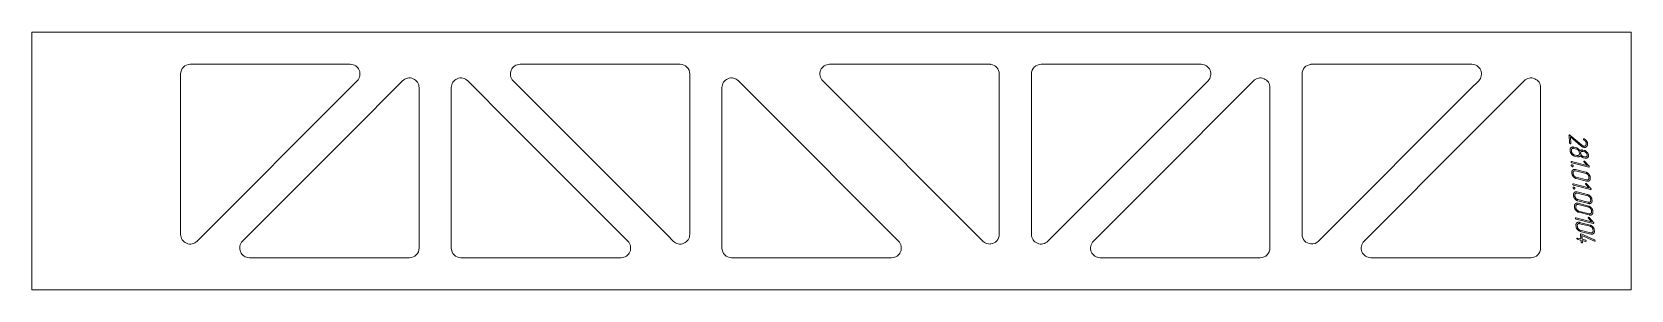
# Model space of a CAD drawing. Header units: millimetres. Extents: x 0 to 2485, y 0 to 400.
import ezdxf

# ---------------------------------------------------------------- set-up
doc = ezdxf.new("R2010")
doc.units = ezdxf.units.MM
doc.linetypes.add('K5LT32770', pattern=[0])
doc.layers.add('Engraving', color=7, linetype='Continuous')

msp = doc.modelspace()

# ---------------------------------------------------------------- linework, layer by layer
at = {"color": 143, "linetype": 'K5LT32770', "lineweight": 15, "true_color": 0x33acca}
for p, q in [((0, 0), (0, 400)), ((0, 400), (245.7, 400)), ((245.7, 400), (494.6, 400)), ((494.6, 400), (743.4, 400)), ((494.6, 400), (494.6, 400)), ((743.4, 400), (743.5, 400)), ((743.5, 400), (992.2, 400)), ((992.2, 400), (992.4, 400)), ((992.4, 400), (1241, 400)), ((1241, 400), (1241.3, 400)), ((1241.3, 400), (1489.9, 400)), ((1489.9, 400), (1490.1, 400)), ((1490.1, 400), (1738.8, 400)), ((1738.8, 400), (1739, 400)), ((1739, 400), (1987.7, 400)), ((1987.7, 400), (2236.6, 400)), ((1987.7, 400), (1987.7, 400)), ((2236.6, 400), (2485.4, 400)), ((2236.6, 400), (2236.6, 400)), ((2485.4, 400), (2485.4, 0)), ((245.7, 350), (494.6, 350)), ((494.6, 350), (494.6, 350)), ((494.6, 350), (494.8, 350)), ((758.6, 350), (992.2, 350)), ((992.2, 350), (992.4, 350)), ((992.4, 350), (1007.4, 350)), ((1239.7, 350), (1241, 350)), ((1241, 350), (1241.3, 350)), ((1241.3, 350), (1488.5, 350)), ((1568.5, 350), (1738.8, 350)), ((1738.8, 350), (1739, 350)), ((1739, 350), (1817.3, 350)), ((1989.2, 350), (2236.6, 350)), ((2236.6, 350), (2238, 350)), ((2236.6, 350), (2236.6, 350)), ((231, 86.2), (231, 335)), ((494.6, 242.9), (576.1, 324.4)), ((505.4, 324.4), (494.6, 313.6)), ((677.3, 324.4), (743.4, 258.4)), ((992.2, 80.3), (748, 324.4)), ((1022.4, 335), (1022.4, 86.2)), ((1098, 324.4), (1241, 181.4)), ((1241, 312.5), (1229.1, 324.4)), ((1503.5, 335), (1503.5, 86.2)), ((1553.5, 86.2), (1553.5, 335)), ((1739, 164.8), (1898.6, 324.4)), ((1827.9, 324.4), (1739, 235.5)), ((1974.2, 86.2), (1974.2, 335)), ((2236.6, 241.6), (2319.3, 324.4)), ((2248.6, 324.4), (2236.6, 312.4)), ((494.6, 313.6), (256.6, 75.6)), ((494.6, 313.6), (494.6, 313.6)), ((601.7, 313.8), (601.7, 65)), ((651.7, 65), (651.7, 313.8)), ((1072.4, 65), (1072.4, 313.8)), ((1241.3, 312.2), (1241, 312.5)), ((1477.9, 75.6), (1241.3, 312.2)), ((1924.2, 313.8), (1924.2, 65)), ((2236.6, 312.4), (1999.8, 75.6)), ((2236.6, 312.4), (2236.6, 312.4)), ((2344.9, 313.8), (2344.9, 65)), ((743.4, 258.4), (743.5, 258.2)), ((743.5, 258.2), (926.1, 75.6)), ((327.3, 75.6), (494.6, 242.9)), ((494.6, 242.9), (494.6, 242.9)), ((1738.8, 235.3), (1579.1, 75.6)), ((1739, 235.5), (1738.8, 235.3)), ((2070.5, 75.6), (2236.6, 241.6)), ((2236.6, 241.6), (2236.6, 241.6)), ((1241, 181.4), (1241.3, 181.2)), ((1241.3, 181.2), (1346.8, 75.6)), ((1649.8, 75.6), (1738.8, 164.6)), ((1738.8, 164.6), (1739, 164.8)), ((992.4, 80), (992.2, 80.3)), ((996.8, 75.6), (992.4, 80)), ((494.6, 50), (337.9, 50)), ((494.6, 50), (494.6, 50)), ((586.7, 50), (494.6, 50)), ((743.4, 50), (666.7, 50)), ((743.5, 50), (743.4, 50)), ((915.5, 50), (743.5, 50)), ((1241, 50), (1087.4, 50)), ((1241.3, 50), (1241, 50)), ((1336.2, 50), (1241.3, 50)), ((1738.8, 50), (1660.4, 50)), ((1739, 50), (1738.8, 50)), ((1909.2, 50), (1739, 50)), ((2236.6, 50), (2081.1, 50)), ((2236.6, 50), (2236.6, 50)), ((2329.9, 50), (2236.6, 50)), ((245.7, 0), (0, 0)), ((494.6, 0), (245.7, 0)), ((743.4, 0), (494.6, 0)), ((494.6, 0), (494.6, 0)), ((743.5, 0), (743.4, 0)), ((992.2, 0), (743.5, 0)), ((992.4, 0), (992.2, 0)), ((1241, 0), (992.4, 0)), ((1241.3, 0), (1241, 0)), ((1489.9, 0), (1241.3, 0)), ((1490.1, 0), (1489.9, 0)), ((1738.8, 0), (1490.1, 0)), ((1739, 0), (1738.8, 0)), ((1987.7, 0), (1739, 0)), ((1987.7, 0), (1987.7, 0)), ((2236.6, 0), (1987.7, 0)), ((2236.6, 0), (2236.6, 0)), ((2485.4, 0), (2236.6, 0))]:
    msp.add_line(p, q, dxfattribs=at)
for centre, start, end in [((246, 335), 90.993, 180), ((494.8, 335), 315, 90), ((758.6, 335), 90, 225), ((1007.4, 335), 0, 90), ((1239.7, 335), 90, 225), ((1488.5, 335), 84.6098, 90), ((1488.5, 335), 83.736, 84.6098), ((1488.5, 335), 0, 83.736), ((1568.5, 335), 90, 180), ((1817.3, 335), 315, 90), ((1989.2, 335), 95.6849, 180), ((1989.2, 335), 90, 95.5935), ((1989.2, 335), 95.5935, 95.6849), ((2238, 335), 315, 90), ((586.7, 313.8), 0, 135), ((666.7, 313.8), 45, 180), ((1087.4, 313.8), 45, 180), ((1909.2, 313.8), 0, 135), ((2329.9, 313.8), 0, 135), ((246, 86.2), 180, 315), ((337.9, 65), 135, 270), ((915.5, 65), 270, 45), ((1007.4, 86.2), 225, 0), ((1336.2, 65), 270, 45), ((1488.5, 86.2), 225, 275.3902), ((1488.5, 86.2), 276.264, 0), ((1568.5, 86.2), 180, 315), ((1660.4, 65), 135, 270), ((1989.2, 86.2), 180, 264.3151), ((1989.2, 86.2), 264.4065, 315), ((2081.1, 65), 135, 270), ((586.7, 65), 270, 0), ((666.7, 65), 180, 270), ((1087.4, 65), 180, 270), ((1488.5, 86.2), 275.3902, 276.264), ((1909.2, 65), 270, 0), ((1989.2, 86.2), 264.3151, 264.4065), ((2329.9, 65), 270, 0)]:
    msp.add_arc(centre, 15, start, end, dxfattribs=at)
at = {"layer": 'Engraving', "color": 143, "linetype": 'K5LT32770', "lineweight": 15, "true_color": 0x33acca}
for p, q in [((2389.9, 228), (2389, 239.8)), ((2390.5, 240.2), (2408.2, 225)), ((2391.1, 237.4), (2391.9, 227.4)), ((2407.2, 223.7), (2391.1, 237.4)), ((2408.2, 225), (2409.1, 224.4)), ((2409.1, 224.4), (2409.8, 223.9)), ((2412.2, 234.5), (2412.6, 234.4)), ((2390.9, 215.1), (2390.7, 217.1)), ((2392.9, 214.6), (2392.8, 216.6)), ((2393.1, 199.1), (2417.1, 193)), ((2396.4, 221.5), (2400.4, 220.5)), ((2396.5, 219.5), (2400.6, 218.5)), ((2401.4, 208.6), (2397.3, 209.6)), ((2401.5, 206.6), (2397.4, 207.6)), ((2405, 213.5), (2405.1, 211.5)), ((2410.7, 216.9), (2412.8, 216.4)), ((2410.8, 214.9), (2412.9, 214.4)), ((2413.5, 206.4), (2411.4, 207)), ((2413.7, 204.5), (2411.6, 205)), ((2414.3, 204.3), (2413.7, 204.5)), ((2413.7, 199.4), (2420.3, 191.9)), ((2414.9, 204.2), (2414.3, 204.3)), ((2416, 204.3), (2414.9, 204.2)), ((2418.7, 211.3), (2419.1, 210.1)), ((2419.1, 210.1), (2419.2, 209.5)), ((2419.2, 209.5), (2419.3, 208.9)), ((2419.7, 190.4), (2393.3, 197.2)), ((2393.6, 180.4), (2393.4, 182.4)), ((2395.6, 179.9), (2395.4, 181.9)), ((2399.1, 186.8), (2415.3, 182.6)), ((2399.2, 184.8), (2415.5, 180.7)), ((2416.3, 170.7), (2400, 174.9)), ((2417.1, 193), (2412.4, 198.4)), ((2419.9, 175.6), (2420, 173.7)), ((2421.9, 175.1), (2422.1, 173.1)), ((2395.8, 164.4), (2419.8, 158.3)), ((2422.4, 155.7), (2395.9, 162.4)), ((2416.4, 168.7), (2400.1, 172.9)), ((2401.7, 152.1), (2418, 147.9)), ((2401.9, 150.1), (2418.2, 145.9)), ((2419.8, 158.3), (2415.1, 163.6)), ((2416.4, 164.7), (2423, 157.2)), ((2396.2, 145.7), (2396.1, 147.7)), ((2397.6, 128), (2397.5, 130)), ((2398.3, 145.2), (2398.1, 147.2)), ((2399.7, 127.5), (2399.5, 129.5)), ((2419, 136), (2402.7, 140.2)), ((2419.1, 134), (2402.8, 138.2)), ((2403.1, 134.4), (2419.4, 130.2)), ((2403.3, 132.4), (2419.6, 128.2)), ((2422.6, 140.9), (2422.7, 139)), ((2424.6, 140.4), (2424.8, 138.4)), ((2399.9, 98.4), (2399.8, 100.4)), ((2399.9, 112), (2423.9, 105.8)), ((2426.5, 103.2), (2400, 110)), ((2402, 97.9), (2401.8, 99.9)), ((2420.3, 118.3), (2404, 122.4)), ((2420.5, 116.3), (2404.2, 120.5)), ((2405.4, 104.8), (2421.7, 100.7)), ((2405.6, 102.8), (2421.8, 98.7)), ((2423.9, 105.8), (2419.2, 111.2)), ((2420.5, 112.2), (2427.1, 104.7)), ((2423.9, 123.2), (2424.1, 121.2)), ((2426, 122.7), (2426.1, 120.7)), ((2402.3, 80.5), (2407.4, 79.2)), ((2407.5, 77.2), (2402.5, 78.5)), ((2422.6, 88.7), (2406.3, 92.9)), ((2422.8, 86.7), (2406.5, 90.9)), ((2407.4, 79.2), (2406.9, 86.1)), ((2407.8, 74.2), (2407.5, 77.2)), ((2407.8, 86.8), (2408, 86.8)), ((2408, 86.8), (2428.7, 77.6)), ((2428.4, 75.8), (2409, 84.4)), ((2409, 84.4), (2409.4, 78.6)), ((2409.4, 78.6), (2414.5, 77.3)), ((2409.6, 76.7), (2409.8, 73.7)), ((2414.7, 75.4), (2409.6, 76.7)), ((2426.2, 93.7), (2426.4, 91.7)), ((2428.3, 93.1), (2428.4, 91.2)), ((2428.6, 75.7), (2428.4, 75.8)), ((2429.3, 77.1), (2429.6, 76.4))]:
    msp.add_line(p, q, dxfattribs=at)
for points in [[(2389.2, 240.4), (2388.9, 240.2), (2389, 239.8)], [(2390, 240.5), (2389.6, 240.6), (2389.2, 240.4)], [(2389.9, 228), (2389.9, 227.5), (2390.3, 227.1)], [(2390.5, 240.2), (2390.3, 240.4), (2390, 240.5)], [(2390.3, 227.1), (2390.6, 226.8), (2391, 226.7)], [(2391, 226.7), (2391.3, 226.6), (2391.6, 226.8)], [(2391.6, 226.8), (2391.9, 227.1), (2391.9, 227.4)], [(2411.3, 223.3), (2410.6, 223.5), (2409.8, 223.9)], [(2411.5, 234.4), (2411.3, 234.1), (2411.3, 233.7)], [(2411.3, 233.7), (2411.4, 233.4), (2411.5, 233.1)], [(2414.7, 224), (2413.4, 222.8), (2411.3, 223.3)], [(2412.2, 234.5), (2411.8, 234.6), (2411.5, 234.4)], [(2411.5, 233.1), (2411.7, 232.9), (2412, 232.7)], [(2412, 232.7), (2414, 231.5), (2414.9, 230.1)], [(2416.5, 230.8), (2415.1, 232.9), (2412.6, 234.4)], [(2415.6, 225.5), (2415.3, 224.6), (2414.7, 224)], [(2414.9, 230.1), (2415.7, 228.7), (2415.8, 227.3)], [(2415.8, 227.3), (2415.9, 226.3), (2415.6, 225.5)], [(2416.3, 222.3), (2418.1, 224.1), (2417.9, 226.9)], [(2417.9, 226.9), (2417.8, 229), (2416.5, 230.8)], [(2392.2, 220.8), (2390.5, 219.4), (2390.7, 217.1)], [(2390.9, 215.1), (2391.1, 212.7), (2393, 210.5)], [(2396.4, 221.5), (2393.8, 222.2), (2392.2, 220.8)], [(2392.4, 199), (2392.2, 198.6), (2392.2, 198.4)], [(2393.1, 199.1), (2392.6, 199.3), (2392.4, 199)], [(2393.8, 219.1), (2392.6, 218.2), (2392.8, 216.6)], [(2392.9, 214.6), (2393, 213), (2394.3, 211.5)], [(2393, 210.5), (2394.9, 208.3), (2397.4, 207.6)], [(2396.5, 219.5), (2394.9, 220), (2393.8, 219.1)], [(2394.3, 211.5), (2395.6, 210.1), (2397.3, 209.6)], [(2403.5, 218.9), (2402, 220.1), (2400.4, 220.5)], [(2403.6, 216.6), (2402.3, 218.1), (2400.6, 218.5)], [(2401.4, 208.6), (2403, 208.1), (2404.1, 209)], [(2401.5, 206.6), (2403.2, 206.2), (2404.7, 206.7)], [(2406.1, 215.9), (2405, 217.7), (2403.5, 218.9)], [(2405, 213.5), (2404.8, 215.1), (2403.6, 216.6)], [(2404.1, 209), (2405.2, 209.8), (2405.1, 211.5)], [(2404.7, 206.7), (2406.1, 207.2), (2406.7, 208.4)], [(2408.1, 217), (2406.9, 216.7), (2406.1, 215.9)], [(2406.7, 208.4), (2407.7, 207), (2408.9, 206.2)], [(2408, 214.5), (2406.9, 213.6), (2407.1, 212)], [(2407.1, 212), (2407.2, 210.4), (2408.5, 208.9)], [(2407.2, 223.7), (2408.5, 222.6), (2409.5, 222.1)], [(2410.8, 214.9), (2409.1, 215.3), (2408, 214.5)], [(2410.7, 216.9), (2409.2, 217.3), (2408.1, 217)], [(2408.5, 208.9), (2409.7, 207.4), (2411.4, 207)], [(2408.9, 206.2), (2410.1, 205.4), (2411.6, 205)], [(2409.5, 222.1), (2410.5, 221.5), (2411.5, 221.3)], [(2411.5, 221.3), (2414.4, 220.5), (2416.3, 222.3)], [(2412.3, 199.8), (2412, 199.5), (2412.1, 199.1)], [(2412.1, 199.1), (2412.1, 198.7), (2412.4, 198.4)], [(2413, 199.9), (2412.6, 200), (2412.3, 199.8)], [(2417.2, 213.5), (2415.1, 215.8), (2412.8, 216.4)], [(2415.9, 212.5), (2414.6, 213.9), (2412.9, 214.4)], [(2413.7, 199.4), (2413.2, 199.8), (2413, 199.9)], [(2413.5, 206.4), (2415.2, 206), (2416.3, 206.9)], [(2417.3, 209.4), (2417.1, 211), (2415.9, 212.5)], [(2416, 204.3), (2417.1, 204.4), (2417.9, 205.1)], [(2416.3, 206.9), (2417.4, 207.7), (2417.3, 209.4)], [(2418.7, 211.3), (2418.2, 212.4), (2417.2, 213.5)], [(2417.9, 205.1), (2419.5, 206.4), (2419.3, 208.9)], [(2392.2, 198.4), (2392.2, 198), (2392.5, 197.6)], [(2392.5, 197.6), (2392.8, 197.3), (2393.3, 197.2)], [(2392.9, 194), (2392.5, 193.7), (2392.6, 193)], [(2392.6, 193), (2392.6, 192.3), (2393.2, 191.8)], [(2394, 194.1), (2393.4, 194.3), (2392.9, 194)], [(2393.2, 191.8), (2393.7, 191.3), (2394.2, 191.2)], [(2394.9, 186.1), (2393.2, 184.7), (2393.4, 182.4)], [(2393.6, 180.4), (2393.8, 178), (2395.7, 175.7)], [(2395, 193.5), (2394.3, 194), (2394, 194.1)], [(2394.2, 191.2), (2394.8, 191), (2395.2, 191.4)], [(2399.1, 186.8), (2396.5, 187.5), (2394.9, 186.1)], [(2395.6, 192.3), (2395.6, 193), (2395, 193.5)], [(2395.2, 191.4), (2395.7, 191.7), (2395.6, 192.3)], [(2396.4, 184.3), (2395.3, 183.5), (2395.4, 181.9)], [(2395.6, 179.9), (2395.7, 178.3), (2397, 176.8)], [(2395.7, 175.7), (2397.6, 173.5), (2400.1, 172.9)], [(2399.2, 184.8), (2397.6, 185.2), (2396.4, 184.3)], [(2397, 176.8), (2398.2, 175.3), (2400, 174.9)], [(2419.7, 179.8), (2417.8, 182), (2415.3, 182.6)], [(2418.5, 178.8), (2417.2, 180.2), (2415.5, 180.7)], [(2419.9, 175.6), (2419.7, 177.3), (2418.5, 178.8)], [(2419.7, 190.4), (2420.2, 190.3), (2420.4, 190.5)], [(2421.9, 175.1), (2421.7, 177.6), (2419.7, 179.8)], [(2420.6, 191.1), (2420.6, 191.5), (2420.3, 191.9)], [(2420.4, 190.5), (2420.7, 190.7), (2420.6, 191.1)], [(2395, 164.3), (2394.8, 163.9), (2394.9, 163.7)], [(2394.9, 163.7), (2394.9, 163.3), (2395.2, 162.9)], [(2395.8, 164.4), (2395.3, 164.6), (2395, 164.3)], [(2395.2, 162.9), (2395.5, 162.6), (2395.9, 162.4)], [(2395.6, 159.3), (2395.2, 159), (2395.3, 158.3)], [(2395.3, 158.3), (2395.3, 157.6), (2395.8, 157.1)], [(2396.7, 159.4), (2396.1, 159.6), (2395.6, 159.3)], [(2395.8, 157.1), (2396.4, 156.6), (2396.9, 156.4)], [(2397.5, 151.4), (2395.9, 150), (2396.1, 147.7)], [(2397.7, 158.8), (2397, 159.3), (2396.7, 159.4)], [(2396.9, 156.4), (2397.5, 156.3), (2397.9, 156.7)], [(2401.7, 152.1), (2399.2, 152.7), (2397.5, 151.4)], [(2398.3, 157.5), (2398.3, 158.3), (2397.7, 158.8)], [(2397.9, 156.7), (2398.4, 157), (2398.3, 157.5)], [(2399.1, 149.6), (2398, 148.7), (2398.1, 147.2)], [(2401.9, 150.1), (2400.3, 150.5), (2399.1, 149.6)], [(2415, 165), (2414.7, 164.8), (2414.8, 164.4)], [(2414.8, 164.4), (2414.8, 164), (2415.1, 163.6)], [(2415.7, 165.1), (2415.3, 165.3), (2415, 165)], [(2416.4, 164.7), (2415.9, 165.1), (2415.7, 165.1)], [(2416.3, 170.7), (2417.9, 170.3), (2419, 171.2)], [(2416.4, 168.7), (2419, 168.1), (2420.6, 169.4)], [(2419, 171.2), (2420.2, 172), (2420, 173.7)], [(2420.6, 169.4), (2422.3, 170.7), (2422.1, 173.1)], [(2422.4, 155.7), (2422.9, 155.6), (2423.1, 155.8)], [(2423.3, 156.4), (2423.3, 156.8), (2423, 157.2)], [(2423.1, 155.8), (2423.4, 156), (2423.3, 156.4)], [(2396.2, 145.7), (2396.4, 143.2), (2398.4, 141)], [(2398.9, 133.6), (2397.3, 132.3), (2397.5, 130)], [(2397.6, 128), (2397.8, 125.5), (2399.8, 123.3)], [(2398.3, 145.2), (2398.4, 143.6), (2399.7, 142.1)], [(2398.4, 141), (2400.3, 138.8), (2402.8, 138.2)], [(2403.1, 134.4), (2400.6, 135), (2398.9, 133.6)], [(2400.5, 131.9), (2399.4, 131), (2399.5, 129.5)], [(2399.7, 142.1), (2400.9, 140.6), (2402.7, 140.2)], [(2399.7, 127.5), (2399.8, 125.9), (2401, 124.4)], [(2403.3, 132.4), (2401.6, 132.8), (2400.5, 131.9)], [(2401, 124.4), (2402.3, 122.9), (2404, 122.4)], [(2422.4, 145.1), (2420.5, 147.3), (2418, 147.9)], [(2421.2, 144), (2419.9, 145.5), (2418.2, 145.9)], [(2419, 136), (2420.6, 135.6), (2421.7, 136.4)], [(2419.1, 134), (2421.7, 133.4), (2423.3, 134.7)], [(2423.8, 127.4), (2421.8, 129.6), (2419.4, 130.2)], [(2422.5, 126.3), (2421.2, 127.8), (2419.6, 128.2)], [(2422.6, 140.9), (2422.4, 142.6), (2421.2, 144)], [(2421.7, 136.4), (2422.8, 137.3), (2422.7, 139)], [(2424.6, 140.4), (2424.4, 142.9), (2422.4, 145.1)], [(2423.9, 123.2), (2423.8, 124.9), (2422.5, 126.3)], [(2423.3, 134.7), (2424.9, 136), (2424.8, 138.4)], [(2426, 122.7), (2425.8, 125.2), (2423.8, 127.4)], [(2399.1, 111.9), (2398.9, 111.4), (2398.9, 111.3)], [(2398.9, 111.3), (2399, 110.8), (2399.2, 110.5)], [(2399.9, 112), (2399.3, 112.1), (2399.1, 111.9)], [(2399.2, 110.5), (2399.5, 110.1), (2400, 110)], [(2401.2, 104.1), (2399.6, 102.7), (2399.8, 100.4)], [(2399.8, 123.3), (2401.7, 121.1), (2404.2, 120.5)], [(2405.4, 104.8), (2402.8, 105.5), (2401.2, 104.1)], [(2402.8, 102.4), (2401.7, 101.5), (2401.8, 99.9)], [(2405.6, 102.8), (2403.9, 103.3), (2402.8, 102.4)], [(2419.1, 112.6), (2418.8, 112.4), (2418.8, 112)], [(2418.8, 112), (2418.8, 111.6), (2419.2, 111.2)], [(2419.8, 112.7), (2419.4, 112.8), (2419.1, 112.6)], [(2420.5, 112.2), (2419.9, 112.7), (2419.8, 112.7)], [(2420.3, 118.3), (2422, 117.9), (2423.1, 118.7)], [(2420.5, 116.3), (2423, 115.6), (2424.7, 117)], [(2426.1, 97.8), (2424.1, 100), (2421.7, 100.7)], [(2423.1, 118.7), (2424.2, 119.6), (2424.1, 121.2)], [(2424.7, 117), (2426.3, 118.3), (2426.1, 120.7)], [(2426.5, 103.2), (2426.9, 103.1), (2427.2, 103.4)], [(2427.4, 104), (2427.4, 104.4), (2427.1, 104.7)], [(2427.2, 103.4), (2427.4, 103.6), (2427.4, 104)], [(2399.9, 98.4), (2400.1, 96), (2402, 93.8)], [(2401.6, 80.4), (2401.3, 79.9), (2401.4, 79.7)], [(2401.4, 79.7), (2401.4, 79.3), (2401.7, 79)], [(2402.3, 80.5), (2401.8, 80.6), (2401.6, 80.4)], [(2401.7, 79), (2402, 78.6), (2402.5, 78.5)], [(2402, 97.9), (2402.1, 96.3), (2403.3, 94.8)], [(2402, 93.8), (2404, 91.6), (2406.5, 90.9)], [(2403.3, 94.8), (2404.6, 93.3), (2406.3, 92.9)], [(2407.1, 86.7), (2406.8, 86.5), (2406.9, 86.1)], [(2407.8, 86.8), (2407.4, 86.9), (2407.1, 86.7)], [(2415.2, 76.9), (2414.9, 77.3), (2414.5, 77.3)], [(2414.7, 75.4), (2415.2, 75.2), (2415.4, 75.5)], [(2415.6, 76.1), (2415.6, 76.5), (2415.2, 76.9)], [(2415.4, 75.5), (2415.7, 75.7), (2415.6, 76.1)], [(2424.8, 96.8), (2423.5, 98.2), (2421.8, 98.7)], [(2422.6, 88.7), (2424.3, 88.3), (2425.4, 89.2)], [(2422.8, 86.7), (2425.3, 86.1), (2427, 87.4)], [(2426.2, 93.7), (2426.1, 95.3), (2424.8, 96.8)], [(2425.4, 89.2), (2426.5, 90), (2426.4, 91.7)], [(2428.3, 93.1), (2428.1, 95.6), (2426.1, 97.8)], [(2427, 87.4), (2428.6, 88.7), (2428.4, 91.2)], [(2428.6, 75.7), (2429.1, 75.6), (2429.3, 75.8)], [(2429.3, 77.1), (2429.1, 77.4), (2428.7, 77.6)], [(2429.3, 75.8), (2429.6, 76), (2429.6, 76.4)], [(2407.8, 74.2), (2407.8, 73.7), (2408.2, 73.4)], [(2408.2, 73.4), (2408.5, 73), (2408.9, 72.9)], [(2408.9, 72.9), (2409.2, 72.8), (2409.5, 73.1)], [(2409.5, 73.1), (2409.8, 73.3), (2409.8, 73.7)]]:
    msp.add_open_spline(points, degree=2, dxfattribs=at)

doc.saveas('drawing.dxf')
